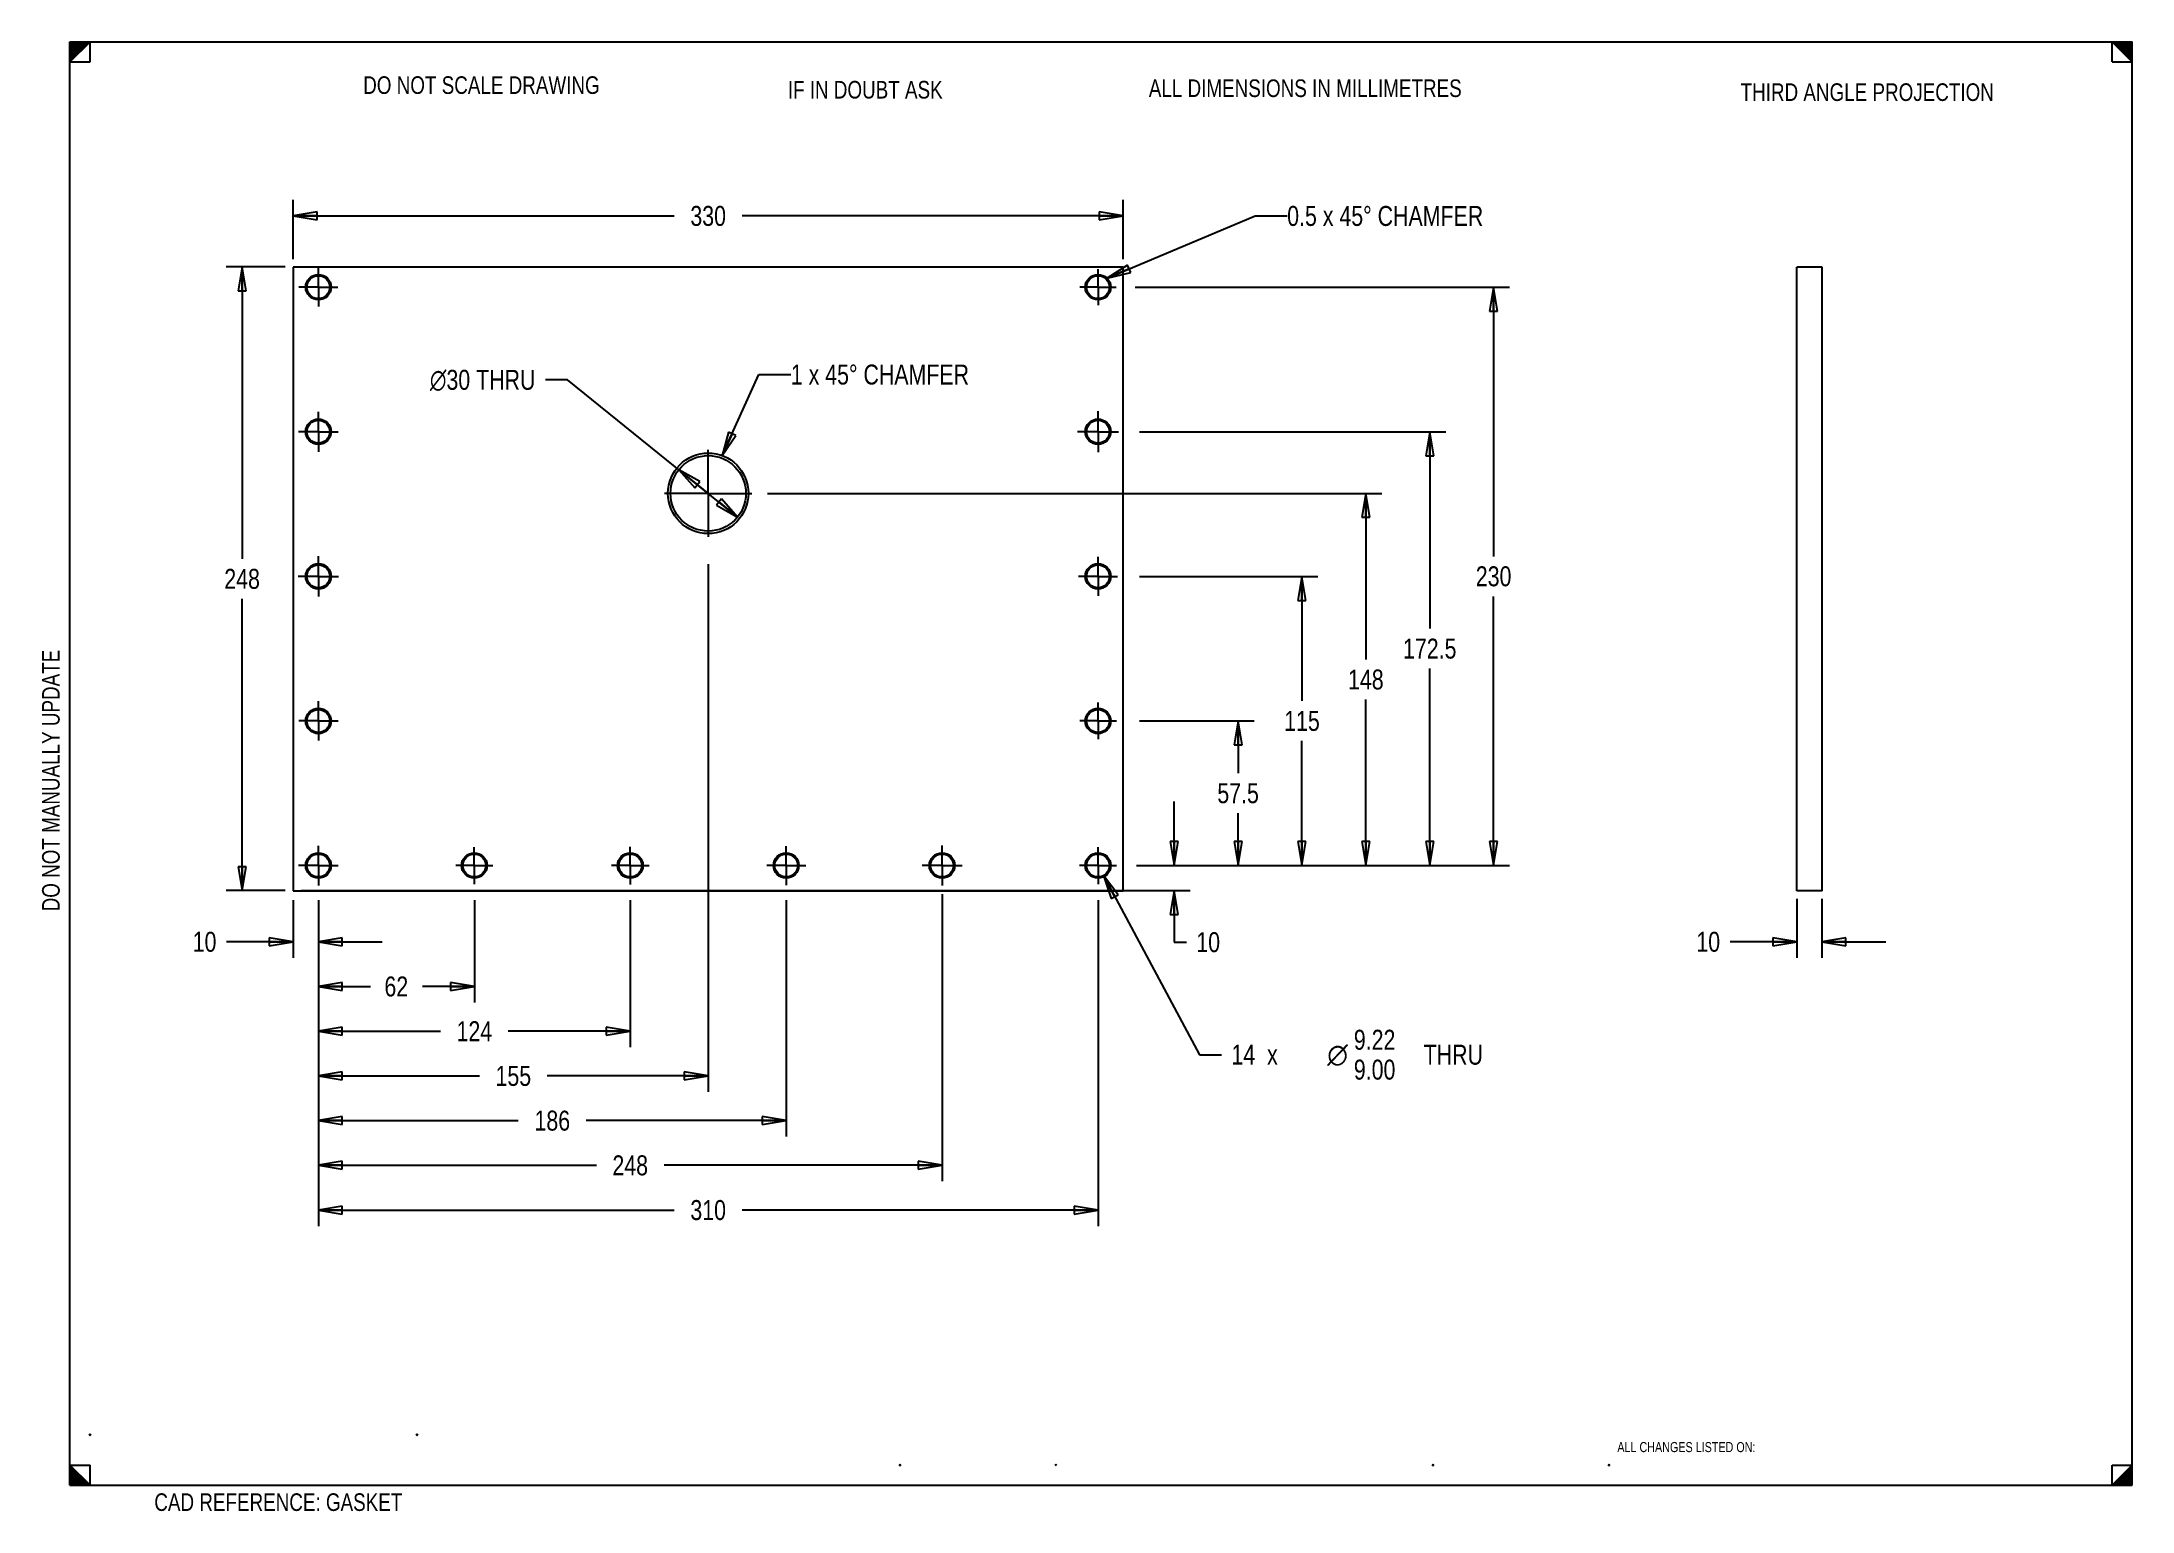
# Model space of a CAD drawing. Header units: inches. Extents: x 0.1 to 16.4, y 0.1 to 11.6.
import ezdxf

# ---------------------------------------------------------------- set-up
doc = ezdxf.new("R2010")
doc.units = ezdxf.units.IN
doc.header["$LTSCALE"] = 0.909449
doc.header["$MEASUREMENT"] = 0
doc.linetypes.add('CENTER', pattern=[0.6, 0.375, -0.075, 0.075, -0.075])
doc.layers.get('0').update_dxf_attribs({"linetype": 'CONTINUOUS'})
doc.layers.add('02___PRT_ALL_AXES', color=7, linetype='CONTINUOUS')
doc.styles.get("Standard").update_dxf_attribs({"font": 'txt', "width": 0.8})
doc.styles.add('TEXTSTYLE_1', font='gdt', dxfattribs={"width": 0.8})
doc.dimstyles.new('DIMSTYLE_1', dxfattribs={"dimtxt": 0.15625, "dimasz": 0.1875, "dimexe": 0.125, "dimexo": 0.0625, "dimgap": 0.078125, "dimtad": 0, "dimtih": 1, "dimtoh": 1, "dimlfac": 2, "dimzin": 4, "dimdsep": 46, "dimtxsty": 'STANDARD', "dimblk": 'CLOSED', "dimblk1": 'CLOSED', "dimblk2": 'CLOSED', "dimcen": 0.09, "dimadec": 0, "dimazin": 0, "dimtp": 0.01, "dimtm": 0.01, "dimtfac": 1, "dimtofl": 0, "dimtmove": 0, "dimatfit": 3, "dimldrblk": 'CLOSED', "dimfxl": 1, "dimtolj": 1, "dimtzin": 4, "dimarcsym": 0})
doc.dimstyles.new('DIMSTYLE_2', dxfattribs={"dimtxt": 0.15625, "dimasz": 0.1875, "dimexe": 0.125, "dimexo": 0.0625, "dimgap": 0.09, "dimtad": 0, "dimtih": 1, "dimtoh": 1, "dimlfac": 2, "dimzin": 4, "dimdsep": 46, "dimtxsty": 'STANDARD', "dimblk": 'CLOSED', "dimblk1": 'CLOSED', "dimblk2": 'CLOSED', "dimcen": 0.09, "dimadec": 0, "dimazin": 0, "dimtp": 0.01, "dimtm": 0.01, "dimtfac": 1, "dimtmove": 0, "dimatfit": 2, "dimldrblk": 'CLOSED', "dimfxl": 1, "dimtolj": 1, "dimtzin": 4, "dimarcsym": 0})
doc.dimstyles.new('DIMSTYLE_3', dxfattribs={"dimtxt": 0.15625, "dimasz": 0.1875, "dimexe": 0.125, "dimexo": 0.0625, "dimgap": 0.09, "dimtad": 0, "dimtih": 1, "dimtoh": 1, "dimlfac": 2, "dimzin": 4, "dimdsep": 46, "dimtxsty": 'STANDARD', "dimblk": 'CLOSED', "dimblk1": 'CLOSED', "dimblk2": 'CLOSED', "dimcen": 0.09, "dimadec": 0, "dimazin": 0, "dimlim": 1, "dimtp": 0.11, "dimtm": 0.11, "dimtfac": 1, "dimtofl": 0, "dimtmove": 0, "dimatfit": 2, "dimldrblk": 'CLOSED', "dimfxl": 1, "dimtolj": 1, "dimtzin": 4, "dimarcsym": 0})
doc.dimstyles.get("Standard").update_dxf_attribs({"dimtxt": 0.15625, "dimasz": 0.1875, "dimexe": 0.125, "dimexo": 0.0625, "dimgap": 0.09, "dimtad": 0, "dimtih": 1, "dimtoh": 1, "dimzin": 4, "dimdsep": 46, "dimtxsty": 'STANDARD', "dimblk": 'CLOSED', "dimblk1": 'CLOSED', "dimblk2": 'CLOSED', "dimcen": 0.09, "dimadec": 0, "dimazin": 0, "dimtol": 1, "dimtp": 0.01, "dimtm": 0.01, "dimtfac": 1, "dimtofl": 0, "dimtmove": 0, "dimatfit": 3, "dimldrblk": 'CLOSED', "dimfxl": 1, "dimtolj": 1, "dimtzin": 4, "dimarcsym": 0})

# ---------------------------------------------------------------- blocks, each defined once
blk = doc.blocks.new('_CLOSED')
at = {"color": 0, "linetype": 'BYBLOCK'}
for p, q in [((0, 0), (-1, 0.167)), ((-1, 0.167), (-1, -0.167)), ((-1, -0.167), (0, 0)), ((-1, 0), (0, 0))]:
    blk.add_line(p, q, dxfattribs=at)
blk = doc.blocks.new('*D0')
at = {"color": 2, "linetype": 'CONTINUOUS'}
for p, q in [((13.793, 4.867), (13.793, 4.405)), ((13.989, 4.867), (13.989, 4.405)), ((13.793, 4.53), (13.27, 4.53)), ((13.989, 4.53), (14.489, 4.53))]:
    blk.add_line(p, q, dxfattribs=at)
at = {"color": 2, "linetype": 'CONTINUOUS', "xscale": 0.1875, "yscale": 0.1875, "zscale": 0.1875}
blk.add_blockref('_CLOSED', (13.793, 4.53), dxfattribs=at)
at = {"color": 2, "linetype": 'CONTINUOUS', "xscale": 0.1875, "yscale": 0.1875, "zscale": 0.1875, "rotation": 180}
blk.add_blockref('_CLOSED', (13.989, 4.53), dxfattribs=at)
at = {"color": 2, "linetype": 'CONTINUOUS', "insert": (13.192, 4.608), "char_height": 0.1562, "width": 0.25, "attachment_point": 3, "line_spacing_factor": 0.9}
blk.add_mtext('10', dxfattribs=at)
blk = doc.blocks.new('*D1')
at = {"color": 2, "linetype": 'CONTINUOUS'}
for p, q in [((8.919, 5.127), (8.919, 5.627)), ((8.688, 5.127), (9.044, 5.127)), ((2.086, 4.93), (9.044, 4.93)), ((8.919, 4.93), (8.919, 4.527)), ((8.919, 4.527), (9.014, 4.527))]:
    blk.add_line(p, q, dxfattribs=at)
at = {"color": 2, "linetype": 'CONTINUOUS', "xscale": 0.1875, "yscale": 0.1875, "zscale": 0.1875}
for p, rotation in [((8.919, 5.127), 270), ((8.919, 4.93), 90)]:
    blk.add_blockref('_CLOSED', p, dxfattribs=dict(at, rotation=rotation))
at = {"color": 2, "linetype": 'CONTINUOUS', "insert": (9.092, 4.605), "char_height": 0.1562, "width": 0.25, "attachment_point": 1, "line_spacing_factor": 0.9}
blk.add_mtext('10', dxfattribs=at)
blk = doc.blocks.new('*D2')
at = {"color": 2, "linetype": 'CONTINUOUS'}
for p, q in [((8.648, 6.259), (9.544, 6.259)), ((9.419, 6.259), (9.419, 5.849)), ((9.419, 5.127), (9.419, 5.536)), ((8.648, 5.127), (9.544, 5.127))]:
    blk.add_line(p, q, dxfattribs=at)
at = {"color": 2, "linetype": 'CONTINUOUS', "xscale": 0.1875, "yscale": 0.1875, "zscale": 0.1875}
for p, rotation in [((9.419, 6.259), 90), ((9.419, 5.127), 270)]:
    blk.add_blockref('_CLOSED', p, dxfattribs=dict(at, rotation=rotation))
at = {"color": 2, "linetype": 'CONTINUOUS', "insert": (9.419, 5.771), "char_height": 0.1562, "width": 0.5, "attachment_point": 2, "line_spacing_factor": 0.9}
blk.add_mtext('57.5', dxfattribs=at)
blk = doc.blocks.new('*D3')
at = {"color": 2, "linetype": 'CONTINUOUS'}
for p, q in [((8.648, 7.39), (10.044, 7.39)), ((9.919, 7.39), (9.919, 6.415)), ((9.919, 5.127), (9.919, 6.102)), ((8.648, 5.127), (10.044, 5.127))]:
    blk.add_line(p, q, dxfattribs=at)
at = {"color": 2, "linetype": 'CONTINUOUS', "xscale": 0.1875, "yscale": 0.1875, "zscale": 0.1875}
for p, rotation in [((9.919, 7.39), 90), ((9.919, 5.127), 270)]:
    blk.add_blockref('_CLOSED', p, dxfattribs=dict(at, rotation=rotation))
at = {"color": 2, "linetype": 'CONTINUOUS', "insert": (9.919, 6.337), "char_height": 0.1562, "width": 0.375, "attachment_point": 2, "line_spacing_factor": 0.9}
blk.add_mtext('115', dxfattribs=at)
blk = doc.blocks.new('*D4')
at = {"color": 2, "linetype": 'CONTINUOUS'}
for p, q in [((8.648, 8.522), (11.044, 8.522)), ((10.919, 8.522), (10.919, 6.981)), ((10.919, 5.127), (10.919, 6.668)), ((8.648, 5.127), (11.044, 5.127))]:
    blk.add_line(p, q, dxfattribs=at)
at = {"color": 2, "linetype": 'CONTINUOUS', "xscale": 0.1875, "yscale": 0.1875, "zscale": 0.1875}
for p, rotation in [((10.919, 8.522), 90), ((10.919, 5.127), 270)]:
    blk.add_blockref('_CLOSED', p, dxfattribs=dict(at, rotation=rotation))
at = {"color": 2, "linetype": 'CONTINUOUS', "insert": (10.919, 6.903), "char_height": 0.1562, "width": 0.625, "attachment_point": 2, "line_spacing_factor": 0.9}
blk.add_mtext('172.5', dxfattribs=at)
blk = doc.blocks.new('*D5')
at = {"color": 2, "linetype": 'CONTINUOUS'}
for p, q in [((8.613, 9.654), (11.544, 9.654)), ((11.419, 9.654), (11.419, 7.547)), ((11.419, 5.127), (11.419, 7.234)), ((8.648, 5.127), (11.544, 5.127))]:
    blk.add_line(p, q, dxfattribs=at)
at = {"color": 2, "linetype": 'CONTINUOUS', "xscale": 0.1875, "yscale": 0.1875, "zscale": 0.1875}
for p, rotation in [((11.419, 9.654), 90), ((11.419, 5.127), 270)]:
    blk.add_blockref('_CLOSED', p, dxfattribs=dict(at, rotation=rotation))
at = {"color": 2, "linetype": 'CONTINUOUS', "insert": (11.419, 7.469), "char_height": 0.1562, "width": 0.375, "attachment_point": 2, "line_spacing_factor": 0.9}
blk.add_mtext('230', dxfattribs=at)
blk = doc.blocks.new('*D6')
at = {"color": 2, "linetype": 'CONTINUOUS'}
for p, q in [((2.023, 4.855), (2.023, 4.405)), ((2.22, 4.855), (2.22, 4.405)), ((2.023, 4.53), (1.501, 4.53)), ((2.22, 4.53), (2.72, 4.53))]:
    blk.add_line(p, q, dxfattribs=at)
at = {"color": 2, "linetype": 'CONTINUOUS', "xscale": 0.1875, "yscale": 0.1875, "zscale": 0.1875}
blk.add_blockref('_CLOSED', (2.023, 4.53), dxfattribs=at)
at = {"color": 2, "linetype": 'CONTINUOUS', "xscale": 0.1875, "yscale": 0.1875, "zscale": 0.1875, "rotation": 180}
blk.add_blockref('_CLOSED', (2.22, 4.53), dxfattribs=at)
at = {"color": 2, "linetype": 'CONTINUOUS', "insert": (1.422, 4.608), "char_height": 0.1562, "width": 0.25, "attachment_point": 3, "line_spacing_factor": 0.9}
blk.add_mtext('10', dxfattribs=at)
blk = doc.blocks.new('*D7')
at = {"color": 2, "linetype": 'CONTINUOUS'}
for p, q in [((2.22, 4.855), (2.22, 4.055)), ((3.441, 4.855), (3.441, 4.055)), ((2.22, 4.18), (2.627, 4.18)), ((3.441, 4.18), (3.034, 4.18))]:
    blk.add_line(p, q, dxfattribs=at)
at = {"color": 2, "linetype": 'CONTINUOUS', "xscale": 0.1875, "yscale": 0.1875, "zscale": 0.1875, "rotation": 180}
blk.add_blockref('_CLOSED', (2.22, 4.18), dxfattribs=at)
at = {"color": 2, "linetype": 'CONTINUOUS', "xscale": 0.1875, "yscale": 0.1875, "zscale": 0.1875}
blk.add_blockref('_CLOSED', (3.441, 4.18), dxfattribs=at)
at = {"color": 2, "linetype": 'CONTINUOUS', "insert": (2.83, 4.258), "char_height": 0.1562, "width": 0.25, "attachment_point": 2, "line_spacing_factor": 0.9}
blk.add_mtext('62', dxfattribs=at)
blk = doc.blocks.new('*D8')
at = {"color": 2, "linetype": 'CONTINUOUS'}
for p, q in [((2.22, 4.855), (2.22, 3.705)), ((4.661, 4.855), (4.661, 3.705)), ((2.22, 3.83), (3.175, 3.83)), ((4.661, 3.83), (3.706, 3.83))]:
    blk.add_line(p, q, dxfattribs=at)
at = {"color": 2, "linetype": 'CONTINUOUS', "xscale": 0.1875, "yscale": 0.1875, "zscale": 0.1875, "rotation": 180}
blk.add_blockref('_CLOSED', (2.22, 3.83), dxfattribs=at)
at = {"color": 2, "linetype": 'CONTINUOUS', "xscale": 0.1875, "yscale": 0.1875, "zscale": 0.1875}
blk.add_blockref('_CLOSED', (4.661, 3.83), dxfattribs=at)
at = {"color": 2, "linetype": 'CONTINUOUS', "insert": (3.441, 3.908), "char_height": 0.1562, "width": 0.375, "attachment_point": 2, "line_spacing_factor": 0.9}
blk.add_mtext('124', dxfattribs=at)
blk = doc.blocks.new('*D9')
at = {"color": 2, "linetype": 'CONTINUOUS'}
for p, q in [((2.22, 4.855), (2.22, 3.005)), ((5.882, 4.855), (5.882, 3.005)), ((2.22, 3.13), (3.785, 3.13)), ((5.882, 3.13), (4.317, 3.13))]:
    blk.add_line(p, q, dxfattribs=at)
at = {"color": 2, "linetype": 'CONTINUOUS', "xscale": 0.1875, "yscale": 0.1875, "zscale": 0.1875, "rotation": 180}
blk.add_blockref('_CLOSED', (2.22, 3.13), dxfattribs=at)
at = {"color": 2, "linetype": 'CONTINUOUS', "xscale": 0.1875, "yscale": 0.1875, "zscale": 0.1875}
blk.add_blockref('_CLOSED', (5.882, 3.13), dxfattribs=at)
at = {"color": 2, "linetype": 'CONTINUOUS', "insert": (4.051, 3.208), "char_height": 0.1562, "width": 0.375, "attachment_point": 2, "line_spacing_factor": 0.9}
blk.add_mtext('186', dxfattribs=at)
blk = doc.blocks.new('*D10')
at = {"color": 2, "linetype": 'CONTINUOUS'}
for p, q in [((2.22, 4.855), (2.22, 2.655)), ((7.102, 4.903), (7.102, 2.655)), ((2.22, 2.78), (4.396, 2.78)), ((7.102, 2.78), (4.927, 2.78))]:
    blk.add_line(p, q, dxfattribs=at)
at = {"color": 2, "linetype": 'CONTINUOUS', "xscale": 0.1875, "yscale": 0.1875, "zscale": 0.1875, "rotation": 180}
blk.add_blockref('_CLOSED', (2.22, 2.78), dxfattribs=at)
at = {"color": 2, "linetype": 'CONTINUOUS', "xscale": 0.1875, "yscale": 0.1875, "zscale": 0.1875}
blk.add_blockref('_CLOSED', (7.102, 2.78), dxfattribs=at)
at = {"color": 2, "linetype": 'CONTINUOUS', "insert": (4.661, 2.858), "char_height": 0.1562, "width": 0.375, "attachment_point": 2, "line_spacing_factor": 0.9}
blk.add_mtext('248', dxfattribs=at)
blk = doc.blocks.new('*D11')
at = {"color": 2, "linetype": 'CONTINUOUS'}
for p, q in [((2.22, 4.855), (2.22, 2.305)), ((8.323, 4.855), (8.323, 2.305)), ((2.22, 2.43), (5.006, 2.43)), ((8.323, 2.43), (5.537, 2.43))]:
    blk.add_line(p, q, dxfattribs=at)
at = {"color": 2, "linetype": 'CONTINUOUS', "xscale": 0.1875, "yscale": 0.1875, "zscale": 0.1875, "rotation": 180}
blk.add_blockref('_CLOSED', (2.22, 2.43), dxfattribs=at)
at = {"color": 2, "linetype": 'CONTINUOUS', "xscale": 0.1875, "yscale": 0.1875, "zscale": 0.1875}
blk.add_blockref('_CLOSED', (8.323, 2.43), dxfattribs=at)
at = {"color": 2, "linetype": 'CONTINUOUS', "insert": (5.271, 2.508), "char_height": 0.1562, "width": 0.375, "attachment_point": 2, "line_spacing_factor": 0.9}
blk.add_mtext('310', dxfattribs=at)
blk = doc.blocks.new('*D12')
at = {"color": 2, "linetype": 'CONTINUOUS'}
for p, q in [((5.736, 8.04), (10.544, 8.04)), ((10.419, 8.04), (10.419, 6.74)), ((10.419, 5.127), (10.419, 6.427)), ((8.625, 5.127), (10.544, 5.127))]:
    blk.add_line(p, q, dxfattribs=at)
at = {"color": 2, "linetype": 'CONTINUOUS', "xscale": 0.1875, "yscale": 0.1875, "zscale": 0.1875}
for p, rotation in [((10.419, 8.04), 90), ((10.419, 5.127), 270)]:
    blk.add_blockref('_CLOSED', p, dxfattribs=dict(at, rotation=rotation))
at = {"color": 2, "linetype": 'CONTINUOUS', "insert": (10.419, 6.661), "char_height": 0.1562, "width": 0.375, "attachment_point": 2, "line_spacing_factor": 0.9}
blk.add_mtext('148', dxfattribs=at)
blk = doc.blocks.new('*D13')
at = {"color": 2, "linetype": 'CONTINUOUS'}
for p, q in [((5.271, 7.487), (5.271, 3.355)), ((2.22, 4.833), (2.22, 3.355)), ((2.22, 3.48), (3.48, 3.48)), ((5.271, 3.48), (4.011, 3.48))]:
    blk.add_line(p, q, dxfattribs=at)
at = {"color": 2, "linetype": 'CONTINUOUS', "xscale": 0.1875, "yscale": 0.1875, "zscale": 0.1875, "rotation": 180}
blk.add_blockref('_CLOSED', (2.22, 3.48), dxfattribs=at)
at = {"color": 2, "linetype": 'CONTINUOUS', "xscale": 0.1875, "yscale": 0.1875, "zscale": 0.1875}
blk.add_blockref('_CLOSED', (5.271, 3.48), dxfattribs=at)
at = {"color": 2, "linetype": 'CONTINUOUS', "insert": (3.746, 3.558), "char_height": 0.1562, "width": 0.375, "attachment_point": 2, "line_spacing_factor": 0.9}
blk.add_mtext('155', dxfattribs=at)
blk = doc.blocks.new('*D14')
at = {"color": 2, "linetype": 'CONTINUOUS'}
for p, q in [((2.023, 9.874), (2.023, 10.337)), ((8.519, 9.874), (8.519, 10.337)), ((2.023, 10.212), (5.006, 10.212)), ((8.519, 10.212), (5.537, 10.212))]:
    blk.add_line(p, q, dxfattribs=at)
at = {"color": 2, "linetype": 'CONTINUOUS', "xscale": 0.1875, "yscale": 0.1875, "zscale": 0.1875, "rotation": 180}
blk.add_blockref('_CLOSED', (2.023, 10.212), dxfattribs=at)
at = {"color": 2, "linetype": 'CONTINUOUS', "xscale": 0.1875, "yscale": 0.1875, "zscale": 0.1875}
blk.add_blockref('_CLOSED', (8.519, 10.212), dxfattribs=at)
at = {"color": 2, "linetype": 'CONTINUOUS', "insert": (5.271, 10.29), "char_height": 0.1562, "width": 0.375, "attachment_point": 2, "line_spacing_factor": 0.9}
blk.add_mtext('330', dxfattribs=at)
blk = doc.blocks.new('*D15')
at = {"color": 2, "linetype": 'CONTINUOUS'}
for p, q in [((1.961, 9.812), (1.498, 9.812)), ((1.623, 9.812), (1.623, 7.527)), ((1.623, 4.93), (1.623, 7.215)), ((1.961, 4.93), (1.498, 4.93))]:
    blk.add_line(p, q, dxfattribs=at)
at = {"color": 2, "linetype": 'CONTINUOUS', "xscale": 0.1875, "yscale": 0.1875, "zscale": 0.1875}
for p, rotation in [((1.623, 9.812), 90), ((1.623, 4.93), 270)]:
    blk.add_blockref('_CLOSED', p, dxfattribs=dict(at, rotation=rotation))
at = {"color": 2, "linetype": 'CONTINUOUS', "insert": (1.623, 7.449), "char_height": 0.1562, "width": 0.375, "attachment_point": 2, "line_spacing_factor": 0.9}
blk.add_mtext('248', dxfattribs=at)
blk = doc.blocks.new('*D16')
at = {"color": 2, "linetype": 'CONTINUOUS'}
for p, q in [((4.169, 8.929), (3.997, 8.929)), ((5.271, 8.04), (4.169, 8.929)), ((5.041, 8.225), (5.271, 8.04)), ((5.501, 7.855), (5.271, 8.04))]:
    blk.add_line(p, q, dxfattribs=at)
at = {"color": 2, "linetype": 'CONTINUOUS', "xscale": 0.1875, "yscale": 0.1875, "zscale": 0.1875}
for p, rotation in [((5.041, 8.225), 141.1249607545), ((5.501, 7.855), 321.1249607545)]:
    blk.add_blockref('_CLOSED', p, dxfattribs=dict(at, rotation=rotation))
at = {"color": 2, "linetype": 'CONTINUOUS', "insert": (3.919, 9.007), "char_height": 0.15625, "width": 1.08333, "attachment_point": 3, "line_spacing_factor": 0.9, "style": 'TEXTSTYLE_1'}
blk.add_mtext('{\\Fgdt;n}\\Ftxt;30 THRU', dxfattribs=at)
blk = doc.blocks.new('*D17')
at = {"color": 2, "linetype": 'CONTINUOUS'}
for p, q in [((8.365, 5.048), (9.117, 3.646)), ((9.117, 3.646), (9.289, 3.646))]:
    blk.add_line(p, q, dxfattribs=at)
at = {"color": 2, "linetype": 'CONTINUOUS', "xscale": 0.1875, "yscale": 0.1875, "zscale": 0.1875, "rotation": 118.2108524127}
blk.add_blockref('_CLOSED', (8.365, 5.048), dxfattribs=at)
at = {"color": 2, "linetype": 'CONTINUOUS', "width": 0.8}
for s, p in [('9.22', (10.325, 3.685)), ('14  x ', (9.367, 3.568)), ('9.00', (10.325, 3.451)), (' THRU', (10.825, 3.568))]:
    blk.add_text(s, height=0.1562, dxfattribs=at).set_placement(p)
at = {"color": 2, "linetype": 'CONTINUOUS', "style": 'TEXTSTYLE_1'}
blk.add_text('n', height=0.156, dxfattribs=at).set_placement((10.117, 3.568))

msp = doc.modelspace()

# ---------------------------------------------------------------- hatches: boundary and pattern name
at = {"linetype": 'CONTINUOUS'}
h = msp.add_hatch(color=2, dxfattribs=at)
edge = h.paths.add_edge_path()
edge.add_line((0.2756, 11.5748), (0.4331, 11.5748))
edge.add_line((0.2756, 11.4173), (0.2756, 11.5748))
edge.add_line((0.2756, 11.4173), (0.4331, 11.5748))
h = msp.add_hatch(color=2, dxfattribs=at)
edge = h.paths.add_edge_path()
edge.add_line((16.4173, 11.4173), (16.4173, 11.5748))
edge.add_line((16.2598, 11.5748), (16.4173, 11.4173))
edge.add_line((16.2598, 11.5748), (16.4173, 11.5748))
h = msp.add_hatch(color=2, dxfattribs=at)
edge = h.paths.add_edge_path()
edge.add_line((0.2756, 0.2756), (0.2756, 0.4331))
edge.add_line((0.2756, 0.2756), (0.4331, 0.2756))
edge.add_line((0.4331, 0.2756), (0.2756, 0.4331))
msp.add_hatch(color=2, dxfattribs=at).paths.add_polyline_path([(16.4173, 0.2756), (16.4173, 0.4331), (16.2598, 0.2756)])

# ---------------------------------------------------------------- linework, layer by layer
at = {"color": 7, "linetype": 'CONTINUOUS'}
for p, q in [((0.2756, 11.4173), (0.4331, 11.5748)), ((0.2756, 11.4173), (0.2756, 11.5748)), ((0.2756, 11.5748), (0.4331, 11.5748)), ((0.4331, 11.4173), (0.4331, 11.5748)), ((0.4331, 11.5748), (16.2598, 11.5748)), ((16.2598, 11.5748), (16.4173, 11.5748)), ((16.2598, 11.5748), (16.4173, 11.4173)), ((16.2598, 11.4173), (16.2598, 11.5748)), ((16.4173, 11.4173), (16.4173, 11.5748)), ((0.2756, 0.4331), (0.2756, 11.4173)), ((0.2756, 11.4173), (0.4331, 11.4173)), ((16.2598, 11.4173), (16.4173, 11.4173)), ((16.4173, 0.4331), (16.4173, 11.4173)), ((2.0233, 9.8117), (2.0233, 4.9298)), ((8.5194, 9.8117), (2.0233, 9.8117)), ((8.5194, 4.9298), (8.5194, 9.8117)), ((13.7926, 4.9298), (13.7926, 9.8117)), ((13.9894, 9.8117), (13.7926, 9.8117)), ((13.9894, 4.9298), (13.9894, 9.8117)), ((2.0233, 4.9298), (8.5194, 4.9298)), ((13.9894, 4.9298), (13.7926, 4.9298)), ((0.4392, 0.6631), (0.4269, 0.6754)), ((0.4392, 0.6754), (0.4269, 0.6631)), ((2.9983, 0.6631), (2.986, 0.6754)), ((2.9983, 0.6754), (2.986, 0.6631)), ((0.4331, 0.2756), (0.2756, 0.4331)), ((0.2756, 0.2756), (0.2756, 0.4331)), ((0.2756, 0.4331), (0.4331, 0.4331)), ((0.4331, 0.2756), (0.4331, 0.4331)), ((6.7778, 0.4269), (6.7655, 0.4392)), ((6.7778, 0.4392), (6.7655, 0.4269)), ((7.9983, 0.4269), (7.986, 0.4392)), ((7.9983, 0.4392), (7.986, 0.4269)), ((10.951, 0.4269), (10.9387, 0.4392)), ((10.951, 0.4392), (10.9387, 0.4269)), ((12.329, 0.4269), (12.3167, 0.4392)), ((12.329, 0.4392), (12.3167, 0.4269)), ((16.4173, 0.4331), (16.2598, 0.2756)), ((16.2598, 0.4331), (16.4173, 0.4331)), ((16.2598, 0.2756), (16.2598, 0.4331)), ((16.4173, 0.2756), (16.4173, 0.4331)), ((0.2756, 0.2756), (0.4331, 0.2756)), ((0.4331, 0.2756), (16.2598, 0.2756)), ((16.2598, 0.2756), (16.4173, 0.2756))]:
    msp.add_line(p, q, dxfattribs=at)
for centre, radius in [((2.2202, 9.6542), 0.0995), ((2.2202, 9.6542), 0.0897), ((8.3226, 9.6542), 0.0995), ((8.3226, 9.6542), 0.0897), ((2.2202, 8.5223), 0.0995), ((2.2202, 8.5223), 0.0897), ((8.3226, 8.5223), 0.0995), ((8.3226, 8.5223), 0.0897), ((5.2714, 8.0401), 0.315), ((5.2714, 8.0401), 0.2953), ((2.2202, 7.3905), 0.0995), ((2.2202, 7.3905), 0.0897), ((8.3226, 7.3905), 0.0995), ((8.3226, 7.3905), 0.0897), ((2.2202, 6.2586), 0.0995), ((2.2202, 6.2586), 0.0897), ((8.3226, 6.2586), 0.0995), ((8.3226, 6.2586), 0.0897), ((2.2202, 5.1267), 0.0995), ((2.2202, 5.1267), 0.0897), ((3.4407, 5.1267), 0.0995), ((3.4407, 5.1267), 0.0897), ((4.6611, 5.1267), 0.0995), ((4.6611, 5.1267), 0.0897), ((5.8816, 5.1267), 0.0995), ((5.8816, 5.1267), 0.0897), ((7.1021, 5.1267), 0.0995), ((7.1021, 5.1267), 0.0897), ((8.3226, 5.1267), 0.0995), ((8.3226, 5.1267), 0.0897)]:
    msp.add_circle(centre, radius, dxfattribs=at)
at = {"layer": '02___PRT_ALL_AXES', "color": 7, "linetype": 'CENTER'}
for p, q in [((2.1202, 9.6542), (2.068, 9.6542)), ((2.2202, 9.6542), (2.1202, 9.6542)), ((2.2202, 9.7542), (2.2202, 9.8064)), ((2.2202, 9.6542), (2.2202, 9.7542)), ((2.2202, 9.6542), (2.2202, 9.5021)), ((2.2202, 9.6542), (2.3723, 9.6542)), ((8.2226, 9.6542), (8.1813, 9.6542)), ((8.3226, 9.6542), (8.2226, 9.6542)), ((8.3226, 9.7542), (8.3226, 9.7954)), ((8.3226, 9.6542), (8.3226, 9.7542)), ((8.3226, 9.6542), (8.4638, 9.6542)), ((8.3226, 9.6542), (8.3226, 9.513)), ((2.2202, 8.6224), (2.2202, 8.6784)), ((8.3226, 8.5223), (8.3226, 8.6826)), ((2.1202, 8.5223), (2.0642, 8.5223)), ((2.2202, 8.5223), (2.1202, 8.5223)), ((2.2202, 8.5223), (2.2202, 8.6224)), ((2.2202, 8.5223), (2.2202, 8.3663)), ((2.2202, 8.5223), (2.3762, 8.5223)), ((8.3226, 8.5223), (8.1623, 8.5223)), ((8.3226, 8.5223), (8.4828, 8.5223)), ((8.3226, 8.5223), (8.3226, 8.3621)), ((5.2714, 8.0401), (5.2714, 8.4658)), ((5.2714, 8.0401), (4.8457, 8.0401)), ((5.2714, 8.0401), (5.2714, 7.6144)), ((5.2714, 8.0401), (5.6971, 8.0401)), ((2.2202, 7.3905), (2.2202, 7.5477)), ((8.3226, 7.3905), (8.3226, 7.5429)), ((2.2202, 7.3905), (2.063, 7.3905)), ((2.2202, 7.3905), (2.2202, 7.2332)), ((2.2202, 7.3905), (2.3774, 7.3905)), ((8.3226, 7.3905), (8.1701, 7.3905)), ((8.3226, 7.3905), (8.475, 7.3905)), ((8.3226, 7.3905), (8.3226, 7.238)), ((2.2202, 6.3586), (2.2202, 6.4121)), ((8.3226, 6.2586), (8.3226, 6.4021)), ((2.1202, 6.2586), (2.0667, 6.2586)), ((2.2202, 6.2586), (2.1202, 6.2586)), ((2.2202, 6.2586), (2.2202, 6.3586)), ((2.2202, 6.2586), (2.2202, 6.1051)), ((2.2202, 6.2586), (2.3737, 6.2586)), ((8.3226, 6.2586), (8.179, 6.2586)), ((8.3226, 6.2586), (8.4661, 6.2586)), ((8.3226, 6.2586), (8.3226, 6.115)), ((2.2202, 5.1267), (2.2202, 5.2821)), ((3.4407, 5.1267), (3.4407, 5.2716)), ((4.6611, 5.2267), (4.6611, 5.274)), ((5.8816, 5.1267), (5.8816, 5.2793)), ((7.1021, 5.1267), (7.1021, 5.2829)), ((8.3226, 5.1267), (8.3226, 5.2717)), ((2.2202, 5.1267), (2.0647, 5.1267)), ((2.2202, 5.1267), (2.2202, 4.9712)), ((2.2202, 5.1267), (2.3756, 5.1267)), ((3.4407, 5.1267), (3.2957, 5.1267)), ((3.4407, 5.1267), (3.5856, 5.1267)), ((3.4407, 5.1267), (3.4407, 4.9817)), ((4.5611, 5.1267), (4.5138, 5.1267)), ((4.6611, 5.1267), (4.5611, 5.1267)), ((4.6611, 5.1267), (4.6611, 5.2267)), ((4.6611, 5.1267), (4.8085, 5.1267)), ((4.6611, 5.1267), (4.6611, 4.9793)), ((5.8816, 5.1267), (5.729, 5.1267)), ((5.8816, 5.1267), (6.0343, 5.1267)), ((5.8816, 5.1267), (5.8816, 4.974)), ((7.1021, 5.1267), (6.9458, 5.1267)), ((7.1021, 5.1267), (7.2583, 5.1267)), ((7.1021, 5.1267), (7.1021, 4.9704)), ((8.3226, 5.1267), (8.1775, 5.1267)), ((8.3226, 5.1267), (8.4676, 5.1267)), ((8.3226, 5.1267), (8.3226, 4.9817))]:
    msp.add_line(p, q, dxfattribs=at)

# ---------------------------------------------------------------- texts
at = {"color": 2, "linetype": 'CONTINUOUS', "line_spacing_factor": 0.9}
for s, insert, char_height, width, attachment_point in [('DO NOT SCALE DRAWING', (3.4964, 11.3047), 0.137795, 2.204724, 2), ('IF IN DOUBT ASK', (6.5004, 11.2686), 0.137795, 1.653543, 2), ('ALL DIMENSIONS IN MILLIMETRES', (9.9447, 11.2803), 0.137795, 3.19685, 2), ('THIRD ANGLE PROJECTION', (14.3434, 11.2496), 0.137795, 2.425197, 2), ('0.5 x 45\\Fgdt;{\\Fgdt;~}\\Ftxt; CHAMFER', (9.8031, 10.2898), 0.15625, 2.104167, 1), ('1 x 45\\Fgdt;{\\Fgdt;~}\\Ftxt; CHAMFER', (5.9179, 9.0483), 0.15625, 1.854167, 1), ('ALL CHANGES LISTED ON:', (12.3873, 0.6137), 0.07874, 1.385827, 1), ('CAD REFERENCE: GASKET', (1.9065, 0.2123), 0.137795, 2.314961, 2)]:
    msp.add_mtext(s, dxfattribs=dict(at, insert=insert, char_height=char_height, width=width, attachment_point=attachment_point))
at = {"color": 2, "linetype": 'CONTINUOUS', "insert": (0.0573, 5.7918), "char_height": 0.137795, "width": 2.425197, "attachment_point": 2, "rotation": 90, "line_spacing_factor": 0.9}
msp.add_mtext('DO NOT MANUALLY UPDATE', dxfattribs=at)

# ---------------------------------------------------------------- dimensions: what is measured, and where the dimension line sits
at = {"color": 2, "linetype": 'CONTINUOUS'}
for base, p1, p2, picture, middle in [((8.5194, 10.2117), (2.0233, 9.8117), (8.5194, 9.8117), '*D14', (5.2714, 10.2117)), ((5.2714, 3.4798), (2.2202, 4.8952), (5.2714, 7.5495), '*D13', (3.7653, 3.4798)), ((2.2202, 4.5298), (2.0233, 4.9178), (2.2202, 4.9178), '*D6', (1.3131, 4.5298)), ((7.1021, 2.7798), (2.2202, 4.9178), (7.1021, 4.9659), '*D10', (4.665, 2.7798)), ((3.4407, 4.1798), (2.2202, 4.9178), (3.4407, 4.9178), '*D7', (2.8304, 4.1798)), ((4.6611, 3.8298), (2.2202, 4.9178), (4.6611, 4.9178), '*D8', (3.4602, 3.8298)), ((5.8816, 3.1298), (2.2202, 4.9178), (5.8816, 4.9178), '*D9', (4.0665, 3.1298)), ((8.3226, 2.4298), (2.2202, 4.9178), (8.3226, 4.9178), '*D11', (5.2714, 2.4298))]:
    dim = msp.add_linear_dim(base=base, p1=p1, p2=p2, dimstyle='DIMSTYLE_1', dxfattribs=at)
    dim.commit()
    dim.dimension.update_dxf_attribs({"geometry": picture, "text_midpoint": middle, "dimtype": 160})
for base, p1, p2, angle, picture, middle in [((1.6233, 9.8117), (2.0233, 4.9298), (2.0233, 9.8117), 90, '*D15', (1.6272, 7.3708)), ((11.4194, 9.65424), (8.58592, 5.12668), (8.55026, 9.65424), 90, '*D5', (11.4194, 7.39046)), ((10.9194, 8.5223), (8.5859, 5.1267), (8.5859, 8.5223), 90, '*D4', (10.9389, 6.8245)), ((10.4194, 8.0401), (8.5628, 5.1267), (5.6733, 8.0401), 90, '*D12', (10.4389, 6.5834)), ((9.9194, 7.3905), (8.5859, 5.1267), (8.5859, 7.3905), 90, '*D3', (9.9389, 6.2586)), ((9.4194, 6.2586), (8.5859, 5.1267), (8.5859, 6.2586), 90, '*D2', (9.4233, 5.6926)), ((8.9194, 5.1267), (2.0233, 4.9298), (8.6256, 5.1267), 90, '*D1', (9.2323, 4.5273)), ((13.7926, 4.5298), (13.9894, 4.9298), (13.7926, 4.9298), 180, '*D0', (13.0823, 4.5298))]:
    dim = msp.add_linear_dim(base=base, p1=p1, p2=p2, angle=angle, dimstyle='DIMSTYLE_1', dxfattribs=at)
    dim.commit()
    dim.dimension.update_dxf_attribs({"geometry": picture, "text_midpoint": middle, "dimtype": 160})
for p1, p2, text, dimstyle, picture, middle in [((5.0415, 8.2254), (5.5012, 7.8547), '%%c<> THRU', 'DIMSTYLE_2', '*D16', (3.3773, 8.9288)), ((8.3649, 5.0477), (8.2802, 5.2057), '14  x %%c<> THRU', 'DIMSTYLE_3', '*D17', (10.4084, 3.6462))]:
    dim = msp.add_diameter_dim_2p(p1=p1, p2=p2, text=text, dimstyle=dimstyle, override={"dimpost": '<>'}, dxfattribs=at)
    dim.commit()
    dim.dimension.update_dxf_attribs({"geometry": picture, "text_midpoint": middle, "dimtype": 163})

# ---------------------------------------------------------------- leaders
for points in [[(8.3931, 9.7244), (9.5531, 10.2117), (9.8031, 10.2117)], [(5.3804, 8.3355), (5.6679, 8.9702), (5.9179, 8.9702)]]:
    msp.add_leader(points, dimstyle='STANDARD', override={"dimtad": 0}, dxfattribs=at)

doc.saveas('drawing.dxf')
